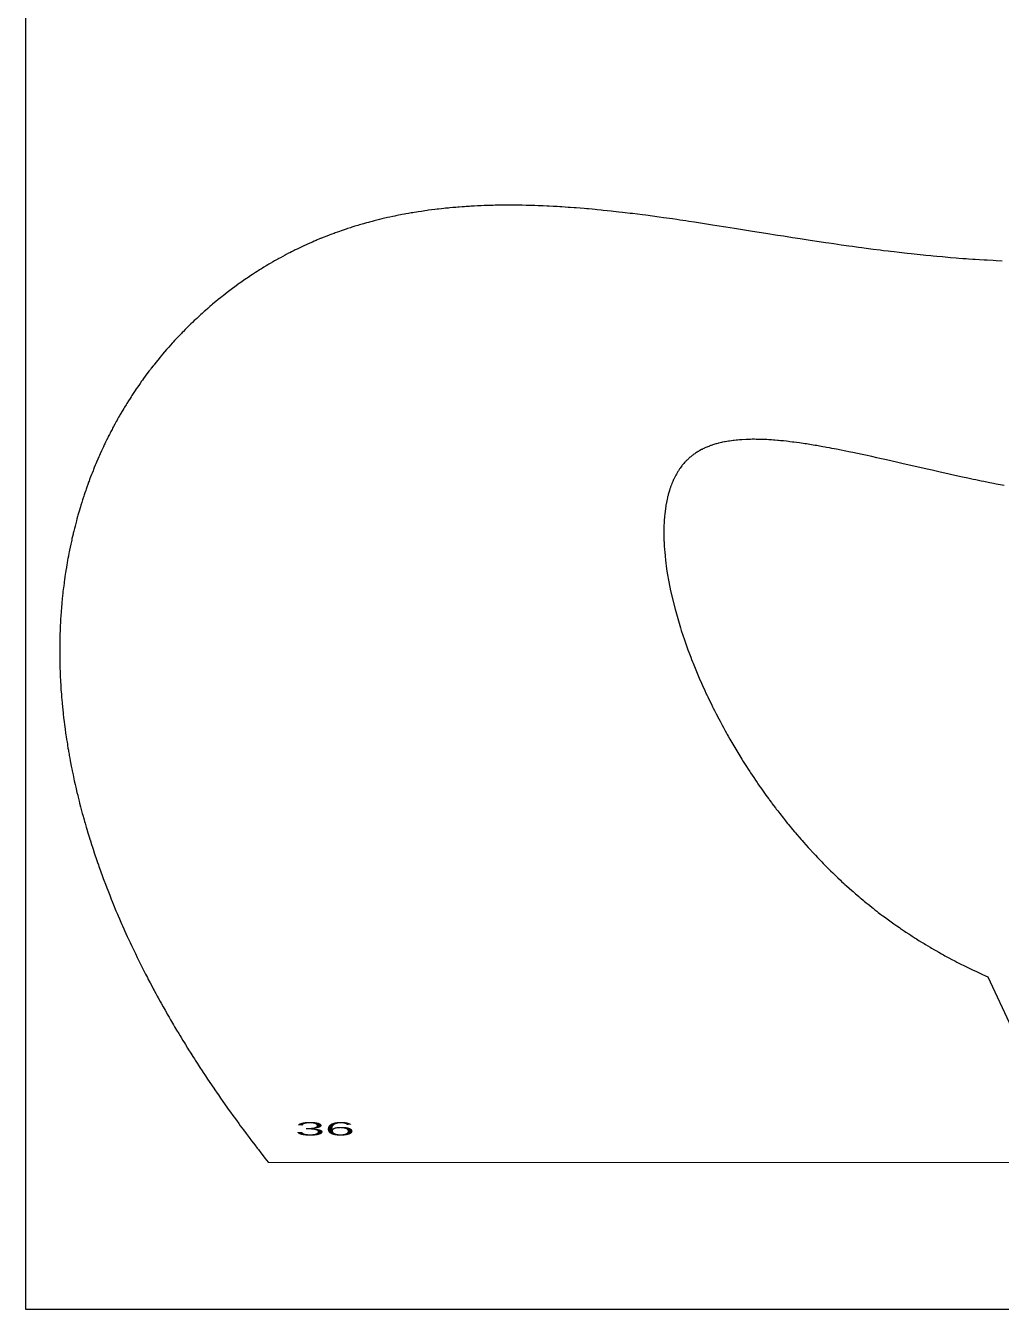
# Model space of a CAD drawing. Header units: metres. Extents: x 790 to 915, y 0 to 250.
# Drawn here: x 790.27 to 826.69, y -0.46 to 47.44 of the extents above; entities that cross this region are included whole.
import ezdxf

# ---------------------------------------------------------------- set-up
doc = ezdxf.new("R2010")
doc.units = ezdxf.units.M
doc.header["$MEASUREMENT"] = 0
doc.layers.add('1', color=7, linetype='Continuous', lineweight=0)
doc.styles.add('Style-ENGINEERING', font='ENGINEERING.shx')

msp = doc.modelspace()

# ---------------------------------------------------------------- linework, layer by layer
at = {"flags": 128}
for points in [[(915.266535, -0.455962), (915.266535, 249.544038), (790.266535, 249.544038), (790.266535, -0.455962), (915.266535, -0.455962)], [(826.71077, 38.661154), (826.487862, 38.672424), (826.376428, 38.678354), (826.153602, 38.690825), (826.042211, 38.697372), (825.875151, 38.707595), (825.708126, 38.718311), (825.624626, 38.723858), (825.457653, 38.735339), (825.37418, 38.741276), (825.248988, 38.750432), (825.096004, 38.762034), (824.994032, 38.770016), (824.790128, 38.786566), (824.688195, 38.795131), (824.48437, 38.812829), (824.280596, 38.831273), (824.144775, 38.843975), (824.05424, 38.852622), (823.873198, 38.870336), (823.762123, 38.88148), (823.540016, 38.904381), (823.317964, 38.928082), (823.169959, 38.944315), (823.071302, 38.955326), (822.874018, 38.977792), (822.679856, 39.000472), (822.550435, 39.015895), (822.464164, 39.02631), (822.291643, 39.047449), (822.162271, 39.063569), (821.903571, 39.096471), (821.644931, 39.130223), (821.472535, 39.153177), (821.357617, 39.168674), (821.127814, 39.20012), (820.98934, 39.219352), (820.712451, 39.258413), (820.435639, 39.298225), (820.251137, 39.325157), (820.128153, 39.343275), (819.882222, 39.379882), (819.550288, 39.430025), (819.329042, 39.46387), (819.181561, 39.486601), (818.886637, 39.532421), (818.554896, 39.584462), (818.333761, 39.619394), (817.891532, 39.689679), (817.394064, 39.769134), (816.730768, 39.875031), (816.399089, 39.927673), (816.067372, 39.979941), (815.901495, 40.005894), (815.606566, 40.05167), (815.459081, 40.074359), (815.237825, 40.108108), (815.01653, 40.141478), (814.905867, 40.158008), (814.684506, 40.190731), (814.573808, 40.206913), (814.407735, 40.230946), (814.186257, 40.262512), (814.075495, 40.278077), (813.909324, 40.301137), (813.659996, 40.335037), (813.413658, 40.36765), (813.290455, 40.383615), (813.105604, 40.407116), (812.920696, 40.430058), (812.82822, 40.441313), (812.643222, 40.463373), (812.5507, 40.474173), (812.411886, 40.490077), (812.214398, 40.512065), (812.115625, 40.522773), (811.967428, 40.538465), (811.819184, 40.553703), (811.745045, 40.561147), (811.596729, 40.575677), (811.522553, 40.58276), (811.411265, 40.593152), (811.27933, 40.605101), (811.213347, 40.610922), (811.114353, 40.61946), (810.965817, 40.63182), (810.817224, 40.643633), (810.742907, 40.64933), (810.594228, 40.660294), (810.519867, 40.665558), (810.408296, 40.673176), (810.276019, 40.681767), (810.209863, 40.68588), (810.110604, 40.691819), (809.961662, 40.7002), (809.812654, 40.707932), (809.738125, 40.71155), (809.589016, 40.718281), (809.514435, 40.72139), (809.40253, 40.725727), (809.26985, 40.730352), (809.203488, 40.732452), (809.103918, 40.735331), (808.954499, 40.739032), (808.805004, 40.741976), (808.730227, 40.74316), (808.580613, 40.744938), (808.505776, 40.745529), (808.393481, 40.746036), (808.26033, 40.746041), (808.19373, 40.745796), (808.093797, 40.745116), (807.943826, 40.743382), (807.793765, 40.740774), (807.718701, 40.739137), (807.618579, 40.736604), (807.568503, 40.735185), (807.493369, 40.732866), (807.380624, 40.728951), (807.272004, 40.724681), (807.217674, 40.722359), (807.136156, 40.718641), (807.013825, 40.712527), (806.891427, 40.70576), (806.830203, 40.702128), (806.707704, 40.694361), (806.646429, 40.690224), (806.554484, 40.683696), (806.453924, 40.676112), (806.403683, 40.672148), (806.328369, 40.665984), (806.215508, 40.656245), (806.102781, 40.645908), (806.046467, 40.640514), (805.933942, 40.629271), (805.877731, 40.62342), (805.793478, 40.614355), (805.681262, 40.601725), (805.625206, 40.595176), (805.541188, 40.585057), (805.41531, 40.569209), (805.303571, 40.554441), (805.247755, 40.546815), (805.1641, 40.535071), (805.038771, 40.516764), (804.913628, 40.497619), (804.851127, 40.48773), (804.763415, 40.473481), (804.719594, 40.466197), (804.653907, 40.455074), (804.555477, 40.437939), (804.457168, 40.420261), (804.408059, 40.411217), (804.309933, 40.392716), (804.260917, 40.383258), (804.18745, 40.368811), (804.089603, 40.349058), (804.040727, 40.338972), (803.967472, 40.323576), (803.857722, 40.299883), (803.771121, 40.280651), (803.727858, 40.270864), (803.663012, 40.25597), (803.565851, 40.233144), (803.46882, 40.209734), (803.420353, 40.197808), (803.32352, 40.173513), (803.275152, 40.161143), (803.202664, 40.142308), (803.10613, 40.116671), (803.057913, 40.103626), (802.985651, 40.083774), (802.877402, 40.053355), (802.781325, 40.025665), (802.733338, 40.011588), (802.661423, 39.990184), (802.553696, 39.957422), (802.446145, 39.923867), (802.392437, 39.906792), (802.285154, 39.872039), (802.23158, 39.854361), (802.151304, 39.827466), (802.040472, 39.789523), (801.98513, 39.770222), (801.98513, 39.770222), (801.902209, 39.740857), (801.8194, 39.710991), (801.778037, 39.695871), (801.695395, 39.665251), (801.654116, 39.649751), (801.59225, 39.626263), (801.509862, 39.594499), (801.46871, 39.578425), (801.407036, 39.554073), (801.314645, 39.517), (801.299811, 39.510981), (801.209356, 39.473876), (801.149247, 39.448835), (801.10926, 39.432005), (801.029493, 39.398022), (800.969848, 39.37225), (800.930171, 39.354935), (800.851023, 39.31998), (800.811551, 39.302341), (800.732814, 39.26674), (800.65435, 39.23071), (800.602193, 39.206451), (800.498242, 39.157362), (800.396653, 39.108425), (800.329186, 39.075395), (800.284322, 39.053194), (800.19487, 39.00836), (800.128022, 38.974357), (800.08357, 38.951509), (799.994941, 38.905384), (799.950763, 38.882106), (799.86268, 38.835123), (799.77496, 38.787571), (799.716681, 38.755553), (799.677918, 38.734067), (799.600605, 38.69076), (799.55995, 38.667742), (799.478876, 38.621334), (799.398117, 38.57443), (799.344453, 38.542887), (799.308755, 38.521736), (799.237544, 38.479142), (799.157727, 38.43076), (799.104689, 38.398233), (799.069407, 38.376428), (798.999028, 38.332528), (798.946404, 38.29935), (798.911399, 38.277112), (798.84157, 38.232347), (798.806748, 38.20982), (798.737285, 38.164481), (798.668065, 38.118761), (798.622053, 38.088069), (798.530352, 38.026179), (798.484091, 37.994591), (798.3919, 37.930897), (798.300147, 37.866515), (798.239221, 37.823212), (798.198712, 37.794174), (798.117952, 37.735691), (798.072677, 37.702556), (797.982452, 37.635774), (797.892664, 37.568306), (797.833047, 37.522947), (797.793411, 37.492539), (797.714396, 37.431317), (797.635725, 37.369553), (797.596519, 37.338469), (797.537872, 37.291588), (797.450266, 37.220694), (797.363097, 37.149113), (797.319676, 37.113064), (797.242756, 37.048553), (797.204426, 37.016092), (797.147093, 36.967146), (797.061463, 36.893149), (796.976275, 36.818457), (796.933848, 36.78085), (796.849326, 36.705113), (796.807233, 36.666982), (796.744303, 36.609458), (796.732532, 36.598629), (796.6505, 36.522544), (796.596164, 36.471546), (796.560095, 36.437425), (796.488333, 36.368892), (796.434837, 36.317237), (796.399329, 36.282678), (796.328685, 36.213271), (796.293549, 36.178422), (796.223648, 36.108435), (796.154241, 36.038061), (796.108244, 35.990931), (796.077701, 35.959416), (796.016907, 35.896158), (795.97803, 35.855332), (795.900758, 35.773303), (795.824127, 35.690774), (795.773396, 35.635476), (795.739734, 35.598487), (795.672789, 35.524212), (795.60635, 35.449542), (795.57332, 35.412059), (795.524013, 35.355649), (795.450587, 35.270616), (795.377802, 35.185082), (795.341651, 35.142127), (795.277777, 35.065454), (795.24603, 35.026968), (795.198648, 34.969054), (795.128111, 34.881765), (795.058218, 34.793972), (795.023513, 34.749887), (794.954586, 34.661339), (794.920365, 34.616876), (794.869336, 34.549945), (794.801862, 34.460263), (794.757239, 34.400194), (794.727649, 34.360024), (794.668852, 34.279384), (794.625089, 34.218643), (794.596073, 34.178025), (794.538423, 34.096489), (794.509788, 34.055573), (794.452902, 33.973441), (794.396524, 33.890911), (794.359222, 33.835671), (794.334479, 33.798746), (794.285294, 33.724661), (794.230442, 33.64094), (794.203206, 33.598931), (794.162591, 33.535731), (794.102205, 33.440512), (794.042463, 33.344789), (794.012833, 33.296739), (793.957306, 33.205634), (793.929758, 33.159913), (793.888706, 33.091121), (793.847979, 33.022075), (793.827737, 32.987457), (793.787496, 32.918032), (793.767497, 32.883224), (793.737652, 32.830893), (793.698142, 32.760897), (793.67851, 32.725803), (793.649213, 32.673044), (793.605613, 32.593637), (793.597962, 32.579592), (793.547347, 32.485817), (793.513982, 32.423167), (793.491905, 32.381341), (793.448153, 32.297548), (793.415687, 32.23458), (793.39421, 32.192543), (793.351651, 32.108328), (793.330569, 32.066151), (793.2888, 31.981657), (793.247555, 31.896978), (793.220349, 31.840423), (793.20234, 31.802675), (793.16663, 31.727068), (793.142757, 31.675952), (793.095568, 31.573524), (793.049121, 31.470833), (793.018566, 31.402227), (792.998379, 31.356426), (792.958438, 31.26467), (792.914197, 31.1612), (792.885108, 31.092077), (792.865895, 31.045931), (792.827901, 30.953487), (792.799782, 30.884022), (792.781214, 30.837648), (792.744507, 30.74475), (792.726366, 30.698225), (792.690512, 30.605026), (792.655225, 30.511626), (792.632014, 30.449248), (792.61668, 30.407614), (792.586344, 30.324227), (792.548588, 30.218467), (792.523811, 30.14782), (792.507468, 30.100661), (792.475201, 30.006194), (792.451367, 29.935215), (792.435652, 29.887833), (792.404639, 29.792924), (792.389341, 29.745395), (792.35916, 29.650191), (792.329533, 29.554791), (792.310089, 29.491083), (792.297263, 29.448563), (792.271936, 29.363407), (792.240506, 29.255412), (792.219938, 29.183278), (792.206398, 29.135129), (792.17973, 29.038684), (792.160087, 28.966224), (792.160087, 28.966224), (792.147164, 28.917856), (792.121726, 28.820977), (792.109212, 28.772465), (792.084594, 28.675296), (792.06052, 28.577935), (792.044773, 28.512921), (792.03441, 28.469531), (792.014005, 28.382636), (791.995816, 28.30346), (791.983887, 28.250606), (791.960501, 28.144731), (791.949044, 28.091711), (791.926603, 27.985503), (791.904791, 27.879073), (791.890599, 27.807996), (791.881293, 27.760557), (791.863053, 27.665547), (791.860089, 27.649847), (791.844205, 27.564353), (791.833851, 27.507348), (791.813701, 27.393316), (791.803906, 27.336289), (791.78487, 27.222214), (791.76657, 27.10811), (791.754777, 27.032024), (791.747096, 26.981293), (791.732163, 26.879814), (791.716368, 26.767955), (791.706222, 26.693366), (791.699628, 26.643634), (791.686846, 26.544153), (791.677614, 26.469528), (791.671628, 26.419771), (791.660057, 26.320242), (791.654472, 26.27047), (791.643703, 26.170909), (791.633463, 26.071327), (791.626931, 26.004927), (791.622706, 25.960656), (791.614567, 25.8721), (791.604859, 25.759999), (791.598753, 25.68525), (791.594845, 25.635411), (791.587417, 25.535717), (791.582186, 25.460934), (791.578859, 25.411072), (791.57259, 25.311332), (791.569648, 25.261455), (791.564146, 25.161685), (791.559153, 25.061895), (791.556106, 24.995357), (791.550685, 24.862254), (791.546807, 24.749921), (791.544573, 24.675019), (791.54324, 24.625078), (791.540949, 24.52518), (791.539556, 24.450244), (791.538783, 24.400281), (791.537607, 24.300339), (791.537204, 24.250361), (791.536767, 24.15039), (791.536821, 24.0504), (791.537129, 23.983729), (791.538394, 23.850361), (791.540133, 23.737805), (791.541634, 23.662754), (791.542785, 23.612714), (791.545448, 23.512621), (791.547762, 23.437538), (791.549454, 23.387476), (791.553198, 23.287339), (791.555249, 23.237264), (791.559709, 23.137099), (791.564645, 23.036914), (791.568199, 22.970115), (791.575937, 22.83649), (791.581497, 22.748389), (791.585406, 22.689647), (791.593706, 22.572144), (791.598098, 22.513383), (791.607363, 22.395841), (791.617268, 22.278274), (791.624226, 22.199882), (791.629023, 22.147615), (791.638992, 22.043065), (791.652864, 21.905553), (791.662576, 21.814007), (791.669256, 21.753033), (791.683106, 21.63122), (791.693919, 21.539978), (791.701329, 21.479205), (791.716631, 21.357793), (791.724521, 21.297153), (791.740778, 21.176005), (791.757665, 21.055031), (791.769271, 20.974477), (791.777162, 20.920817), (791.793311, 20.813599), (791.810596, 20.702399), (791.82241, 20.628346), (791.830414, 20.579013), (791.846728, 20.480431), (791.859232, 20.406569), (791.867694, 20.357362), (791.884921, 20.259032), (791.893685, 20.209909), (791.911514, 20.111746), (791.929742, 20.013692), (791.942113, 19.948384), (791.967383, 19.817913), (791.989245, 19.707978), (792.004094, 19.634763), (792.014115, 19.585987), (792.034446, 19.488515), (792.049947, 19.41548), (792.081596, 19.26959), (792.114101, 19.123936), (792.136243, 19.026964), (792.151213, 18.962374), (792.181651, 18.833331), (792.207848, 18.724593), (792.225572, 18.652173), (792.261642, 18.507504), (792.279986, 18.435254), (792.317288, 18.290926), (792.355404, 18.146822), (792.381264, 18.050877), (792.398703, 17.986968), (792.434055, 17.859283), (792.464373, 17.751683), (792.484833, 17.680018), (792.526345, 17.536853), (792.547396, 17.465351), (792.590084, 17.32251), (792.633549, 17.179884), (792.662955, 17.084918), (792.682749, 17.02166), (792.72279, 16.89527), (792.757044, 16.788757), (792.780116, 16.717814), (792.826828, 16.576085), (792.850467, 16.505298), (792.898304, 16.36388), (792.946887, 16.222667), (792.979687, 16.128639), (793.001735, 16.066004), (793.046268, 15.940854), (793.084292, 15.835383), (793.109868, 15.765132), (793.161566, 15.624779), (793.187686, 15.554678), (793.240465, 15.414624), (793.293959, 15.274768), (793.330018, 15.18164), (793.354233, 15.119603), (793.40308, 14.995645), (793.459135, 14.855288), (793.496901, 14.761825), (793.522253, 14.699565), (793.573375, 14.575161), (793.612082, 14.481959), (793.638059, 14.419872), (793.690429, 14.295813), (793.71682, 14.23384), (793.770013, 14.110009), (793.823753, 13.986329), (793.859881, 13.903959), (793.8841, 13.849083), (793.932859, 13.73942), (793.958374, 13.682459), (794.009706, 13.568723), (794.061439, 13.455235), (794.096148, 13.379713), (794.166095, 13.228996), (794.219013, 13.116242), (794.254508, 13.041206), (794.326015, 12.891455), (794.362026, 12.816739), (794.434556, 12.667621), (794.50776, 12.518921), (794.556934, 12.420017), (794.589881, 12.354183), (794.656166, 12.222756), (794.707167, 12.122542), (794.741334, 12.055837), (794.810068, 11.922672), (794.844634, 11.856213), (794.914159, 11.723538), (794.984207, 11.591187), (795.031193, 11.503131), (795.062645, 11.444506), (795.125853, 11.327445), (795.179499, 11.228868), (795.215422, 11.163249), (795.287646, 11.032245), (795.323946, 10.966859), (795.396923, 10.836321), (795.470396, 10.70609), (795.470396, 10.70609), (795.519652, 10.619439), (795.552611, 10.561747), (795.618819, 10.446542), (795.674981, 10.349523), (795.712573, 10.284937), (795.788119, 10.155989), (795.826071, 10.091626), (795.902335, 9.963122), (795.979072, 9.834912), (796.030492, 9.7496), (796.064888, 9.692798), (796.133956, 9.579363), (796.192518, 9.48383), (796.231703, 9.42023), (796.31042, 9.293245), (796.34995, 9.229859), (796.429353, 9.103298), (796.509209, 8.977018), (796.562697, 8.892987), (796.598467, 8.837034), (796.670271, 8.725294), (796.731129, 8.631182), (796.77184, 8.568526), (796.853592, 8.443419), (796.894632, 8.380968), (796.977042, 8.256269), (797.059887, 8.131839), (797.115357, 8.049034), (797.226871, 7.88378), (797.289932, 7.791032), (797.332106, 7.729282), (797.416771, 7.605978), (797.459262, 7.544425), (797.544559, 7.421513), (797.630274, 7.29886), (797.687649, 7.217234), (797.802951, 7.054325), (797.86813, 6.962887), (797.911711, 6.902008), (797.999179, 6.78044), (798.043065, 6.71975), (798.131142, 6.598558), (798.219622, 6.477616), (798.278832, 6.397126), (798.397783, 6.236476), (798.498698, 6.101267), (798.566252, 6.0113), (798.61141, 5.951397), (798.702022, 5.831775), (798.770237, 5.742217), (798.815836, 5.682587), (798.907323, 5.563506), (798.953212, 5.504056), (799.045278, 5.385334), (799.137727, 5.266848), (799.199571, 5.18799), (799.323767, 5.030585), (855.832178, 5.010855)], [(826.796131, 30.279889), (826.643886, 30.309508), (826.491906, 30.339512), (826.39074, 30.359718), (826.188798, 30.400585), (826.037698, 30.431607), (825.937141, 30.452452), (825.736473, 30.494504), (825.636369, 30.515698), (825.436642, 30.558385), (825.237583, 30.601427), (824.841603, 30.688352), (824.693887, 30.721167), (824.399803, 30.787021), (824.107611, 30.853021), (823.91392, 30.897008), (823.529339, 30.984706), (823.022755, 31.100412), (822.77229, 31.157446), (822.400346, 31.241604), (822.154999, 31.29659), (822.033138, 31.323699), (821.851392, 31.363834), (821.611064, 31.416277), (821.491779, 31.442003), (821.313977, 31.479928), (821.137556, 31.517004), (821.049874, 31.535208), (820.817811, 31.582594), (820.702758, 31.605626), (820.531426, 31.639301), (820.361621, 31.671881), (820.361621, 31.671881), (820.277302, 31.687742), (820.165491, 31.708431), (820.109851, 31.718574), (820.026727, 31.73353), (819.902804, 31.755371), (819.793429, 31.774171), (819.73902, 31.783348), (819.657757, 31.796831), (819.53666, 31.816402), (819.416534, 31.835171), (819.356839, 31.844247), (819.146606, 31.8748), (819.042688, 31.889043), (818.939581, 31.902574), (818.888336, 31.909068), (818.786465, 31.921502), (818.735842, 31.927438), (818.660303, 31.935985), (818.560327, 31.946703), (818.51066, 31.951767), (818.436564, 31.95899), (818.362958, 31.965757), (818.326339, 31.968967), (818.229297, 31.976957), (818.181109, 31.980637), (818.109247, 31.985756), (818.037893, 31.990388), (818.002408, 31.99252), (817.931823, 31.99641), (817.896725, 31.998167), (817.844321, 32.000563), (817.751887, 32.004111), (817.706022, 32.005538), (817.637667, 32.00724), (817.569847, 32.008409), (817.536139, 32.008791), (817.46913, 32.009148), (817.43583, 32.00912), (817.386136, 32.008818), (817.32036, 32.007927), (817.28768, 32.007269), (817.238921, 32.006016), (817.166374, 32.003529), (816.997274, 31.994673), (816.914254, 31.988651), (816.832266, 31.981546), (816.791663, 31.977581), (816.711242, 31.968818), (816.671427, 31.964016), (816.612204, 31.956281), (816.534175, 31.944964), (816.495564, 31.938871), (816.438157, 31.929182), (816.381363, 31.918827), (816.353197, 31.913399), (816.278848, 31.898095), (816.242089, 31.889987), (816.187475, 31.877251), (816.133493, 31.863818), (816.10674, 31.856839), (816.053714, 31.842349), (816.027441, 31.834837), (815.988334, 31.823233), (815.919711, 31.801598), (815.885834, 31.790294), (815.852249, 31.778664), (815.835566, 31.772725), (815.802419, 31.7606), (815.785957, 31.754413), (815.761401, 31.744976), (815.728918, 31.7321), (815.712789, 31.725536), (815.688734, 31.715532), (815.652966, 31.700167), (815.621491, 31.686147), (815.605867, 31.679008), (815.582572, 31.668138), (815.547949, 31.651468), (815.51371, 31.634356), (815.496736, 31.625634), (815.437168, 31.593717), (815.407847, 31.577226), (815.378835, 31.560376), (815.364446, 31.551816), (815.335901, 31.534426), (815.321746, 31.525594), (815.30066, 31.512177), (815.27282, 31.493966), (815.259019, 31.484723), (815.238465, 31.470685), (815.207969, 31.449237), (815.181199, 31.429777), (815.167934, 31.419906), (815.148187, 31.404924), (815.118904, 31.382052), (815.09003, 31.3587), (815.075747, 31.346843), (815.050608, 31.325464), (815.03816, 31.31463), (815.019642, 31.298199), (814.99221, 31.273142), (814.965194, 31.247592), (814.951842, 31.234631), (814.925453, 31.208335), (814.912416, 31.194999), (814.893058, 31.17476), (814.873937, 31.154238), (814.861322, 31.140399), (814.836408, 31.112347), (814.824108, 31.098134), (814.799825, 31.069336), (814.775961, 31.040044), (814.760285, 31.020244), (814.729491, 30.979992), (814.718135, 30.964676), (814.695736, 30.93368), (814.673753, 30.902205), (814.659329, 30.880956), (814.631036, 30.837825), (814.6103, 30.804927), (814.596706, 30.782734), (814.570069, 30.737728), (814.557026, 30.714916), (814.53149, 30.66868), (814.506685, 30.621632), (814.459263, 30.525128), (814.450695, 30.50668), (814.433866, 30.469452), (814.417444, 30.431783), (814.406723, 30.406428), (814.385822, 30.355137), (814.370619, 30.316165), (814.360709, 30.289945), (814.341429, 30.236939), (814.332058, 30.210153), (814.313853, 30.156022), (814.296364, 30.10115), (814.263524, 29.989212), (814.251942, 29.94649), (814.244443, 29.917785), (814.229975, 29.859843), (814.223007, 29.830608), (814.209599, 29.771612), (814.196895, 29.711923), (814.173595, 29.590492), (814.168208, 29.559711), (814.157957, 29.49765), (814.148404, 29.434926), (814.131382, 29.307521), (814.123911, 29.242853), (814.11104, 29.111622), (814.100919, 28.97791), (814.088877, 28.70327), (814.08783, 28.650731), (814.087344, 28.615527), (814.086878, 28.544691), (814.086898, 28.509062), (814.087443, 28.437385), (814.08866, 28.365156), (814.093104, 28.219072), (814.094633, 28.182216), (814.09819, 28.108111), (814.102411, 28.033486), (814.112843, 27.882701), (814.119049, 27.806557), (814.133436, 27.652797), (814.150444, 27.497123), (814.192272, 27.180259), (814.217066, 27.01918), (814.274352, 26.692008), (814.341814, 26.358524), (814.506862, 25.674413), (814.604242, 25.324681), (814.656601, 25.148092), (814.711389, 24.970428), (814.73969, 24.881211), (814.858904, 24.521937), (814.922093, 24.340954), (814.987655, 24.159149), (815.021321, 24.067956), (815.090415, 23.885022), (815.125841, 23.793296), (815.161849, 23.701406), (815.180072, 23.655402), (815.331064, 23.286065), (815.410014, 23.100617), (815.491248, 22.914725), (815.532719, 22.82163), (815.617357, 22.635176), (815.660522, 22.541831), (815.704249, 22.448418), (815.726323, 22.401687), (815.816013, 22.214626), (815.861693, 22.121025), (815.907928, 22.027387), (815.931253, 21.980555), (815.978316, 21.886873), (816.002054, 21.840024), (816.002054, 21.840024), (816.037919, 21.769743), (816.135066, 21.582304), (816.184458, 21.488584), (816.234394, 21.394874), (816.259565, 21.348025), (816.310313, 21.254342), (816.33589, 21.207511), (816.374508, 21.137278), (816.426468, 21.043666), (816.45265, 20.996876), (816.492173, 20.926712), (816.55202, 20.821522), (816.770252, 20.44819), (816.88253, 20.262021), (816.996899, 20.076256), (817.054864, 19.983544), (817.172345, 19.798493), (817.231859, 19.706168), (817.291885, 19.613987), (817.322091, 19.567952), (817.444187, 19.384207), (817.505997, 19.292582), (817.568313, 19.201133), (817.59966, 19.155475), (817.662732, 19.064301), (817.694456, 19.018786), (817.742278, 18.950605), (817.871174, 18.769349), (817.936368, 18.67904), (818.002058, 18.588954), (818.035087, 18.543996), (818.101516, 18.454255), (818.134915, 18.409474), (818.185243, 18.342417), (818.252775, 18.253226), (818.286724, 18.208725), (818.337875, 18.142096), (818.415114, 18.042431), (818.553938, 17.866106), (818.624072, 17.778369), (818.694685, 17.690924), (818.73017, 17.647314), (818.801498, 17.560322), (818.83734, 17.516942), (818.891326, 17.452019), (818.96372, 17.365735), (819.000094, 17.322715), (819.054876, 17.25834), (819.137543, 17.162131), (819.211522, 17.076975), (819.248686, 17.034529), (819.304651, 16.971024), (819.389086, 16.876146), (819.474107, 16.781732), (819.516836, 16.734702), (819.669937, 16.568461), (819.747172, 16.485926), (819.824862, 16.403789), (819.863877, 16.362873), (819.942247, 16.281348), (819.9816, 16.240742), (820.040842, 16.180029), (820.120222, 16.099452), (820.160081, 16.059325), (820.220077, 15.999339), (820.310541, 15.909826), (820.391424, 15.830736), (820.432032, 15.791361), (820.49315, 15.732515), (820.58529, 15.644737), (820.677984, 15.557557), (820.724538, 15.514194), (820.807641, 15.437484), (820.849355, 15.399313), (820.912129, 15.342289), (821.006745, 15.25728), (821.101905, 15.172915), (821.149689, 15.130977), (821.24566, 15.047594), (821.293848, 15.006153), (821.366381, 14.944307), (821.420381, 14.898676), (821.456472, 14.868373), (821.528873, 14.808048), (821.565182, 14.778026), (821.638016, 14.718265), (821.711134, 14.65888), (821.760037, 14.619501), (821.858216, 14.541245), (821.895161, 14.512073), (821.969257, 14.454013), (822.043626, 14.396333), (822.093357, 14.358091), (822.193176, 14.282116), (822.268352, 14.22558), (822.318615, 14.188101), (822.41949, 14.113656), (822.4701, 14.076689), (822.571661, 14.003268), (822.673673, 13.930532), (822.741928, 13.882423), (822.78754, 13.85052), (822.879023, 13.787122), (822.917719, 13.760539), (822.995294, 13.707665), (823.073108, 13.65518), (823.125116, 13.620407), (823.229444, 13.551381), (823.307961, 13.500067), (823.360432, 13.466076), (823.465678, 13.398616), (823.518451, 13.365148), (823.624292, 13.298737), (823.730521, 13.233027), (823.801554, 13.189611), (823.849004, 13.160841), (823.944124, 13.103718), (824.02461, 13.055955), (824.078382, 13.024334), (824.186198, 12.961622), (824.240241, 12.930533), (824.348591, 12.868887), (824.457289, 12.807952), (824.529945, 12.767726), (824.578466, 12.741085), (824.675706, 12.688227), (824.730519, 12.658743), (824.840388, 12.600314), (824.950579, 12.542604), (825.024215, 12.504531), (825.073383, 12.479328), (825.1719, 12.429349), (825.283019, 12.373806), (825.357263, 12.337181), (825.406831, 12.312944), (825.50614, 12.2649), (825.580769, 12.229246), (825.630592, 12.205656), (825.730401, 12.15891), (825.780387, 12.135754), (825.880518, 12.089876), (825.980858, 12.044579), (826.18215, 11.955728)], [(826.18215, 11.955728), (827.064011, 10.06457)]]:
    msp.add_lwpolyline(points, dxfattribs=at)

# ---------------------------------------------------------------- texts
at = {"layer": '1', "style": 'Style-ENGINEERING', "width": 3}
msp.add_text('36', height=0.5, dxfattribs=at).set_placement((800.323767, 6.030585))

doc.saveas('drawing.dxf')
